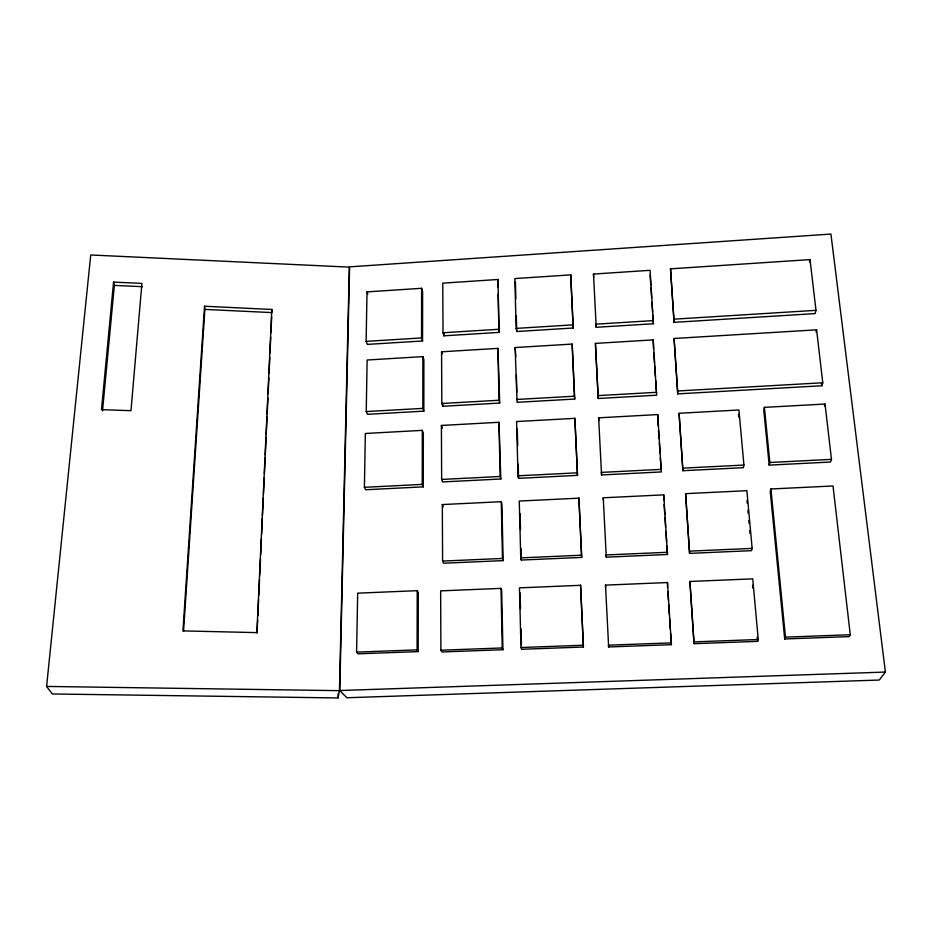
<?xml version="1.0" encoding="UTF-8"?>
<svg xmlns="http://www.w3.org/2000/svg" width="932" height="932" viewBox="0 0 932 932"><rect width="100%" height="100%" fill="white"/><g stroke="black" fill="none" stroke-linecap="round" stroke-linejoin="round"><path stroke-width="1.4" d="M422.546 340.984L421.555 337.943L421.613 288.291L367.01 291.891L366.125 341.38L367.371 344.386L422.546 340.984L422.604 291.506L421.613 288.291M423.279 486.865L422.243 484.407L422.301 430.363L365.344 433.473L364.4 487.308L365.717 489.743L423.279 486.865L423.326 433.042L422.301 430.363M423.839 411.152L422.825 408.379L422.872 356.63L367.126 360.008L366.229 411.571L367.499 414.309L423.839 411.152L423.874 359.601L422.872 356.63M418.188 651.608L417.082 649.872L417.221 590.678L357.69 593.16L356.583 652.109L357.993 653.821L418.188 651.608L418.317 592.682L417.221 590.678M497.991 279.483L498.993 332.398L443.912 335.823L443.015 332.759L442.77 283.153L497.991 279.483L498.003 287.056M338.083 697.94L339.458 690.659L349.325 267.123L90.73 254.972L46.6 686.43L52.309 693.967L338.083 697.94L338.188 693.583M339.772 690.53L349.605 266.855L830.925 234.06L885.4 672.065L879.226 680.045L346.832 697.742L339.772 690.53L885.4 672.065M653.204 339.889L656.652 395.203L598.227 398.488L595.42 343.395L653.204 339.889L653.518 348.789M653.414 323.753L650.07 270.315L593.486 274.066L596.224 327.295L653.414 323.753L652.831 315.167M657.724 414.577L661.301 471.942L601.559 474.947L598.647 417.816L657.724 414.577L658.202 425.994M271.829 309.459L256.882 632.63L182.94 630.894L204.527 306.244L271.829 309.459L271.864 312.593L204.889 309.412L204.527 306.244M257.069 633.003L257.675 619.955M257.873 615.598L258.607 599.66M258.805 595.303L259.55 579.355M259.748 575.009L260.482 559.06M260.68 554.715L261.426 538.766M261.624 534.42L262.358 518.472M262.498 515.571L263.302 498.166M263.5 493.82L264.234 477.871M264.432 473.526L265.166 457.577M265.305 454.676L266.109 437.283M266.237 434.382L267.041 416.977M267.181 414.076L267.915 398.139M268.113 393.782L268.859 377.833M269.057 373.487L269.791 357.538M269.989 353.193L270.734 337.244M270.932 332.887L271.666 316.95M670.516 268.835L674.081 322.344L815.116 313.595L815.978 310.333L810.036 259.597L670.516 268.835L674.081 322.344M663.735 494.857L667.463 554.493L606.278 557.161L603.249 497.793L663.735 494.857L663.794 500.193M674.081 338.479L677.762 393.875L821.873 385.755L822.781 382.772L816.607 329.823L674.081 338.479L677.762 393.875M183.534 631.279L204.889 309.412M679.078 413.272L682.888 470.718L743.398 467.678L743.934 465.056L738.913 409.987L679.078 413.272L682.888 470.718M667.498 582.547L671.355 644.676L608.643 646.959L605.509 585.121L667.498 582.547L667.533 587.498M113.564 282.116L101.506 409.649L130.981 410.686L141.909 283.398L113.564 282.116L114.333 285.402L102.497 411M685.603 493.657L689.575 553.375L751.565 550.661L752.147 548.4L746.882 490.686L685.603 493.657L689.575 553.375M689.913 581.463L694.037 643.686L757.611 641.356L758.24 639.515L752.73 578.854L689.913 581.463L694.037 643.686M764.403 407.366L763.774 410.22L769.18 465.115L830.505 462.027L831.472 459.371L825.03 404.034L764.403 407.366L769.844 462.482L769.18 465.115M809.489 261.892L810.036 259.597M770.915 488.985L770.24 491.513L784.697 638.979L849.157 636.614L850.275 634.739L833.01 485.98L770.915 488.985L785.466 637.127L784.697 638.979M816.036 331.955L816.607 329.823M824.412 405.968L825.03 404.034M570.71 274.87L514.837 278.575L516.177 328.402L516.736 331.512L573.203 328.006L570.71 274.87L573.203 328.006M443.015 332.759L499.074 329.264M516.177 328.402L572.9 324.872M674.255 319.152L815.978 310.333M653.495 320.585L596.026 324.161L596.224 327.295M366.125 341.38L421.555 337.943M441.57 351.795L497.933 348.37L499.692 403.067L442.735 406.282L441.815 403.498L441.57 351.795L442.176 353.787M515.128 347.543L572.166 344.071L574.729 399.059L517.074 402.309L515.128 347.543L515.85 356.315M441.815 403.498L499.039 400.247L499.692 403.067M516.503 399.478L574.427 396.205L574.729 399.059M677.96 390.962L822.781 382.772M598.053 395.622L656.745 392.302M366.229 411.571L422.825 408.379M441.407 425.446L498.993 422.289L500.81 479.001L442.584 481.926L441.652 479.444L441.407 425.446L442.327 428.161M574.869 418.352L516.573 421.544L518.006 475.809L518.576 478.337L577.514 475.367L574.869 418.352L577.514 475.367M769.844 462.482L831.472 459.371M441.652 479.444L500.146 476.485L500.81 479.001M518.006 475.809L577.234 472.827M683.121 468.132L743.934 465.056M661.417 469.367L601.385 472.396L601.559 474.947M364.4 487.308L422.243 484.407M442.327 504.562L501.265 501.696L501.917 504.107L503.14 560.61L443.55 563.219L442.595 561.076L442.327 504.562L443.283 506.938M578.912 498.166L519.252 501.067L520.755 557.884L521.326 560.05L581.673 557.418L578.912 498.166L581.673 557.418M442.595 561.076L502.476 558.454L503.14 560.61M520.755 557.884L581.393 555.216M689.843 551.138L752.147 548.4M667.615 552.268L606.126 554.959L606.278 557.161M501.008 588.372L440.65 590.876L440.894 650.221L441.885 651.957L502.93 649.721L501.684 590.399L501.008 588.372L502.243 647.961L502.93 649.721M580.566 585.308L519.439 587.847L520.988 647.519L521.571 649.289L583.409 647.018L580.566 585.308L583.409 647.018M356.583 652.109L417.082 649.872M785.466 637.127L850.275 634.739M440.894 650.221L502.243 647.961M520.988 647.519L583.141 645.235M694.34 641.868L758.24 639.515M671.541 642.859L608.491 645.177L608.643 646.959M46.6 686.43L339.458 690.659M114.333 285.402L142.549 286.672M367.01 291.891L367.825 294.023M821.535 382.901L821.873 385.755M746.975 500.379L747.243 503.257M747.895 510.445L748.163 513.311M748.815 520.499L749.072 523.365M749.736 530.553L749.992 533.43M738.54 414.274L738.808 417.163M752.532 585.296L752.788 588.162M757.215 637.045L757.611 641.356M605.509 585.121L605.66 587.183M650.105 275.103L650.781 285.122M650.979 287.988L651.666 297.995M651.957 302.294L652.633 312.313M653.81 353.135L654.497 363.294M654.695 366.194L655.371 376.342M655.674 380.699L656.349 390.846M664.085 504.48L664.761 514.487M664.947 517.342L665.623 527.337M665.914 531.624L666.59 541.632M666.881 545.919L667.463 554.493M658.493 430.304L659.075 438.925M659.367 443.224L660.042 453.278M660.334 457.589L661.009 467.643M603.249 497.793L603.412 500.239M667.813 591.785L668.395 600.359M668.675 604.647L669.351 614.654M669.642 618.941L670.306 628.949M670.597 633.236L671.355 644.676M598.647 417.816L598.822 420.588M595.42 343.395L598.227 398.488M593.486 274.066L593.684 277.398M572.166 344.071L574.427 396.205M515.396 281.86L515.862 298.881M516.316 315.901L516.736 331.512M516.351 375.002L516.806 392.244M520.091 513.625L520.522 529.586M521.023 548.447L521.326 560.05M517.26 428.557L517.714 445.624M518.204 464.113L518.576 478.337M520.103 592.787L520.51 608.724M521.046 629.007L521.454 644.944M498.154 294.151L498.993 332.398M497.933 348.37L499.039 400.247M501.265 501.696L502.476 558.454M498.993 422.289L500.146 476.485M443.9 332.91L443.912 335.823M442.712 403.428L442.735 406.282"/></g></svg>
